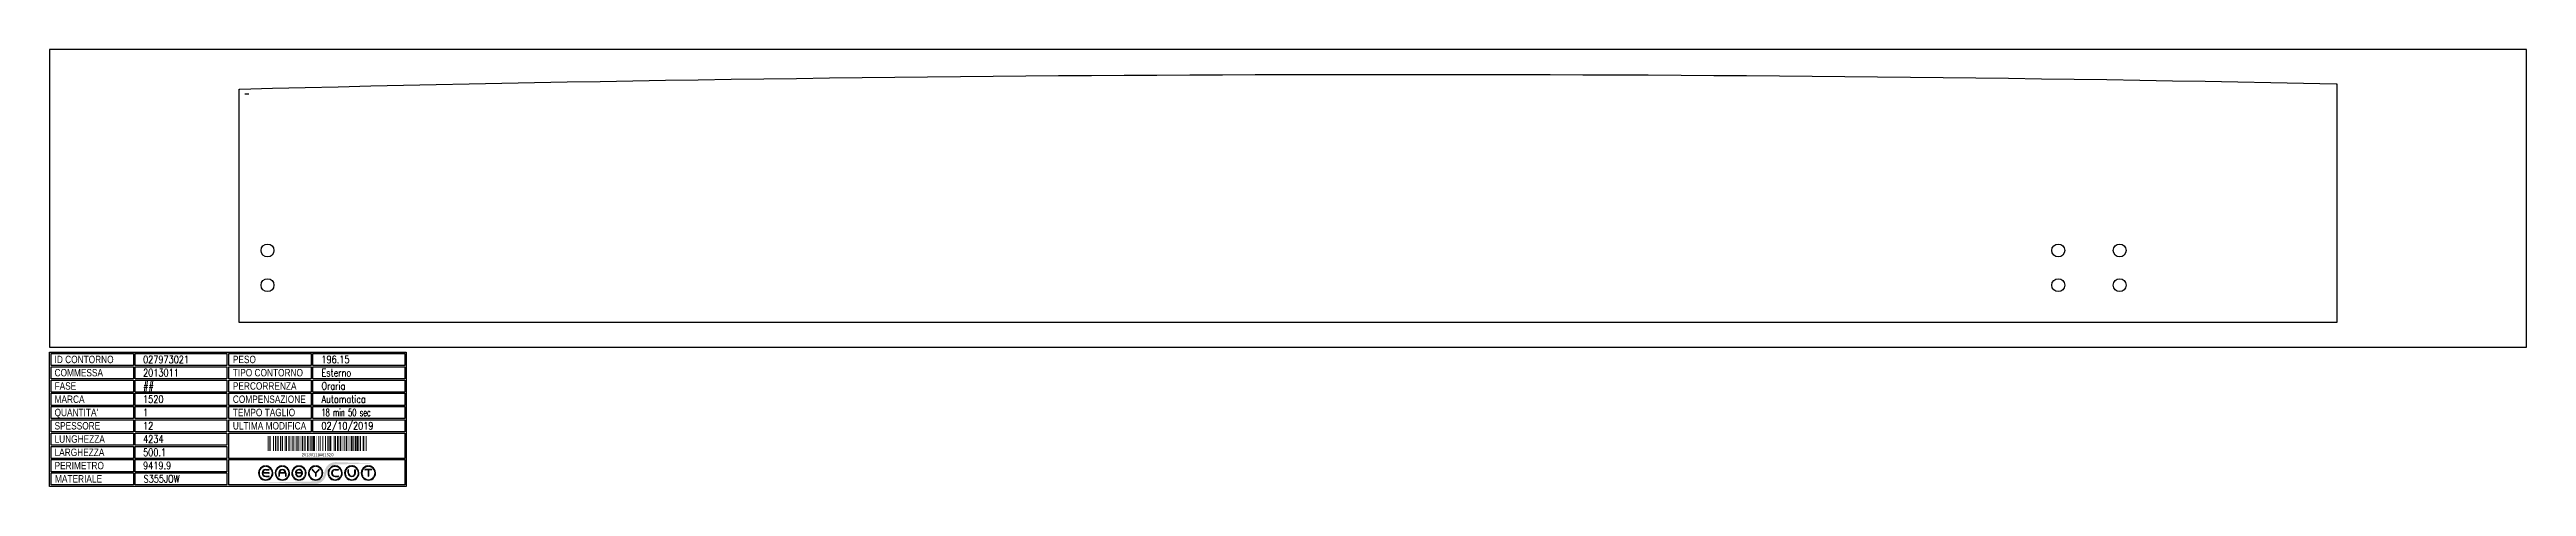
# Model space of a CAD drawing. Header units: millimetres. Extents: x 60457 to 67751, y 19420 to 30671.
# Drawn here: x 60457 to 65457, y 29790 to 30671 of the extents above; entities that cross this region are included whole.
import ezdxf
from ezdxf.enums import TextEntityAlignment as Align

# ---------------------------------------------------------------- set-up
doc = ezdxf.new("R2010")
doc.units = ezdxf.units.MM
doc.styles.add('EasyCutStyle', font='romans.shx', dxfattribs={"width": 0.8})
doc.styles.add('EasyCutStyle1', font='arial.ttf', dxfattribs={"width": 0.8})

# ---------------------------------------------------------------- blocks, each defined once
blk = doc.blocks.new('BlockShape01')
at = {"color": 253}
blk.add_lwpolyline([(0, 0), (720, 0), (720, -271), (0, -271)], close=True, dxfattribs=at)
at = {"color": 2}
for points in [[(3, -2.9), (169.3, -2.9), (169.3, -27.3), (3, -27.3)], [(3, -2.9), (169.3, -2.9), (169.3, -27.3), (3, -27.3)], [(3, -29.6), (169.3, -29.6), (169.3, -54), (3, -54)], [(361.9, -2.9), (528.3, -2.9), (528.3, -27.3), (361.9, -27.3)], [(361.9, -29.6), (528.3, -29.6), (528.3, -54), (361.9, -54)], [(3, -56.4), (169.3, -56.4), (169.3, -80.8), (3, -80.8)], [(3, -83.1), (169.3, -83.1), (169.3, -107.6), (3, -107.6)], [(361.9, -56.4), (528.3, -56.4), (528.3, -80.8), (361.9, -80.8)], [(361.9, -83.1), (528.3, -83.1), (528.3, -107.6), (361.9, -107.6)], [(3, -109.9), (169.3, -109.9), (169.3, -134.3), (3, -134.3)], [(3, -136.7), (169.3, -136.7), (169.3, -161.1), (3, -161.1)], [(361.9, -109.9), (528.3, -109.9), (528.3, -134.3), (361.9, -134.3)], [(361.9, -136.7), (528.3, -136.7), (528.3, -161.1), (361.9, -161.1)], [(3, -163.4), (169.3, -163.4), (169.3, -187.9), (3, -187.9)], [(3, -190.2), (169.3, -190.2), (169.3, -214.6), (3, -214.6)], [(3, -217), (169.3, -217), (169.3, -241.4), (3, -241.4)], [(3, -243.7), (169.3, -243.7), (169.3, -268.1), (3, -268.1)]]:
    blk.add_lwpolyline(points, close=True, dxfattribs=at)
at = {"color": 1}
for points in [[(172.7, -2.9), (358.1, -2.9), (358.1, -27.3), (172.7, -27.3)], [(172.7, -29.6), (358.1, -29.6), (358.1, -54), (172.7, -54)], [(531.6, -2.9), (717, -2.9), (717, -27.3), (531.6, -27.3)], [(531.6, -29.6), (717, -29.6), (717, -54), (531.6, -54)], [(172.7, -56.4), (358.1, -56.4), (358.1, -80.8), (172.7, -80.8)], [(172.7, -83.1), (358.1, -83.1), (358.1, -107.6), (172.7, -107.6)], [(531.6, -56.4), (717, -56.4), (717, -80.8), (531.6, -80.8)], [(531.6, -83.1), (717, -83.1), (717, -107.6), (531.6, -107.6)], [(172.7, -109.9), (358.1, -109.9), (358.1, -134.3), (172.7, -134.3)], [(172.7, -136.7), (358.1, -136.7), (358.1, -161.1), (172.7, -161.1)], [(531.6, -109.9), (717, -109.9), (717, -134.3), (531.6, -134.3)], [(531.6, -136.7), (717, -136.7), (717, -161.1), (531.6, -161.1)], [(172.7, -163.4), (358.1, -163.4), (358.1, -187.9), (172.7, -187.9)], [(172.7, -190.2), (358.1, -190.2), (358.1, -214.6), (172.7, -214.6)], [(361.9, -163.4), (717, -163.4), (717, -214.6), (361.9, -214.6)], [(172.7, -217), (358.1, -217), (358.1, -241.4), (172.7, -241.4)], [(172.7, -243.7), (358.1, -243.7), (358.1, -268.1), (172.7, -268.1)], [(361.9, -217), (717, -217), (717, -268.1), (361.9, -268.1)]]:
    blk.add_lwpolyline(points, close=True, dxfattribs=at)
at = {"color": 161, "style": 'EasyCutStyle1', "width": 0.8}
for s, p in [('COMMESSA', (10.1, -49.1)), ('ID CONTORNO', (10.1, -22.4)), ('TIPO CONTORNO', (370, -49.1)), ('PESO', (370, -22.4)), ('FASE', (10.1, -75.9)), ('MARCA', (10.1, -102.6)), ('COMPENSAZIONE', (370, -102.6)), ('PERCORRENZA', (370, -75.9)), ("QUANTITA'", (10.1, -129.4)), ('SPESSORE', (10.1, -156.2)), ('TEMPO TAGLIO', (370, -129.4)), ('ULTIMA MODIFICA', (370, -156.2)), ('LUNGHEZZA', (10.1, -182.9)), ('LARGHEZZA', (10.1, -209.7)), ('PERIMETRO', (10.1, -236.5)), ('MATERIALE', (11, -263.2))]:
    blk.add_text(s, height=15, dxfattribs=at).set_placement(p)
at = {"style": 'EasyCutStyle'}
for tag, p, width in [('ORDERSHAPE', (188.9, -49.1), 0.8), ('IDSHAPE', (188.9, -22.4), 0.8), ('TYPESHAPE', (548.8, -49.1), 0.8), ('WEIGTHSHAPE', (548.8, -22.4), 0.8), ('PHASESHAPE', (188.9, -75.9), 0.8), ('MKSHAPE', (188.9, -102.6), 0.8), ('JOUSHAPE', (548.8, -75.9), 0.8), ('COMPSHAPE', (548.8, -102.6), 0.8), ('TKSHAPE', (188.9, -156.2), 0.8), ('QTASHAPE', (188.9, -129.4), 0.8), ('TIMECUTSHAPE', (548.8, -129.4), 0.65), ('LASTMODIFYSHAPE', (548.8, -156.2), 0.8), ('LENGTHSHAPE', (188.9, -182.9), 0.8), ('HEIGHTSHAPE', (188.9, -209.7), 0.8), ('PERIMETERSHAPE', (188.9, -236.5), 0.8), ('MATSHAPE', (189.8, -263.2), 0.8)]:
    blk.add_attdef(tag, p, '', height=15, dxfattribs=dict(at, width=width))
blk = doc.blocks.new('Logo')
h = blk.add_hatch(color=256)
h.set_gradient(color1=(255, 0, 0), color2=(255, 255, 0), tint=1)
h.paths.add_polyline_path([(20.5, 4.4, -0.339454), (37.1, 17.2), (118.6, 19.6), (37.1, 22, 0.339454), (15.8, 5.7), (13.2, -4.2, -0.339454), (-3.4, -16.9), (-118.2, -19.3), (-3.4, -21.7, 0.339454), (17.8, -5.4)])
for color, points in [(140, [(-115.9, -5.7, -1), (-116.7, -6.1, -0.520567), (-104.9, 14.3, -1), (-104.9, 13.5, 0.520567)]), (256, [(-97.3, 0.4), (-110, 0.4, -0.394366), (-103.7, 6.3), (-97.3, 6.3, 1), (-97.3, 7.2), (-103.7, 7.2, 1), (-103.7, -7.2), (-97.3, -7.2, 1), (-97.3, -6.3), (-103.7, -6.3, -0.394366), (-110, -0.4), (-97.3, -0.4, 1)]), (140, [(-91.4, -5.7, 1), (-90.6, -6.1, 0.520567), (-102.4, 14.3, 0.916853), (-102.6, 13.5, 0.043377), (-102.5, 13.5, -0.520567)]), (140, [(-82.3, -5.7, -1), (-83.1, -6.1, -0.520567), (-71.3, 14.3, -1), (-71.3, 13.5, 0.520567)]), (140, [(-57.8, -5.7, 1), (-57, -6.1, 0.520567), (-68.8, 14.3, 1), (-68.9, 13.5, -0.520567)]), (140, [(-48.7, -5.7, -1), (-49.5, -6.1, -0.520567), (-37.7, 14.3, -1), (-37.7, 13.5, 0.520567)]), (256, [(-31.2, -0.4, -0.486114), (-30.3, -1.5, -0.776377), (-42.6, -1.6, 1), (-43.4, -1.9, 0.776377), (-29.5, -1.7, 0.486114), (-31.2, 0.4), (-41.8, 0.4, -0.486114), (-42.6, 1.5, -0.776377), (-30.4, 1.6, 1), (-29.5, 1.9, 0.776377), (-43.5, 1.7, 0.486114), (-41.8, -0.4)]), (140, [(-24.2, -5.7, 1), (-23.4, -6.1, 0.520567), (-35.2, 14.3, 1), (-35.3, 13.5, -0.520567)]), (140, [(-15.1, -5.7, -1), (-15.9, -6.1, -0.520567), (-4.1, 14.3, -1), (-4.1, 13.5, 0.520567)]), (256, [(-9.3, 7.1, 1), (-10, 6.5), (-3.3, -0.2), (-3.3, -6.3, 1), (-2.4, -6.3), (-2.4, -0.2), (4.2, 6.5, 1), (3.6, 7.1), (-2.9, 0.6)]), (140, [(9.4, -5.7, 1), (10.2, -6.1, 0.520567), (-1.6, 14.3, 1), (-1.7, 13.5, -0.520567)]), (140, [(24.2, -5.7, -1), (23.4, -6.1, -0.520567), (35.2, 14.3, -1), (35.3, 13.5, 0.520567)]), (256, [(36.5, -7.2), (42.8, -7.2, 1), (42.8, -6.3), (36.5, -6.3, -1), (36.5, 6.3), (42.8, 6.3, 1), (42.8, 7.2), (36.5, 7.2, 1)]), (140, [(48.7, -5.7, 1), (49.5, -6.1, 0.520567), (37.7, 14.3, 1), (37.7, 13.5, -0.520567)]), (140, [(57.8, -5.7, -1), (57, -6.1, -0.520567), (68.8, 14.3, -1), (68.9, 13.5, 0.520567)]), (256, [(63.7, 0), (63.7, 6.3, 1), (62.9, 6.3), (62.9, 0, 1), (77.3, 0), (77.3, 6.3, 1), (76.4, 6.3), (76.4, 0, -1)]), (140, [(82.3, -5.7, 1), (83.1, -6.1, 0.520567), (71.3, 14.3, 1), (71.3, 13.5, -0.520567)]), (140, [(91.4, -5.7, -1), (90.6, -6.1, -0.520567), (102.4, 14.3, -1), (102.5, 13.5, 0.520567)]), (256, [(96.9, 7.2, 1), (96.9, 6.3), (103.2, 6.3), (103.2, -6.3, 1), (104.1, -6.3), (104.1, 6.3), (110.4, 6.3, 1), (110.4, 7.2)]), (140, [(115.9, -5.7, 1), (116.7, -6.1, 0.520567), (104.9, 14.3, 1), (104.9, 13.5, -0.520567)]), (140, [(-91.9, -8.3, 1), (-92.6, -7.8, -0.520567), (-114.8, -7.8, 1), (-115.5, -8.3, 0.520567)]), (140, [(-58.3, -8.3, 1), (-59, -7.8, -0.520567), (-81.2, -7.8, 1), (-81.9, -8.3, 0.520567)]), (140, [(-24.7, -8.3, 1), (-25.4, -7.8, -0.520567), (-47.6, -7.8, 1), (-48.3, -8.3, 0.520567)]), (140, [(8.9, -8.3, 1), (8.2, -7.8, -0.520567), (-14, -7.8, 1), (-14.7, -8.3, 0.520567)]), (140, [(48.3, -8.3, 1), (47.6, -7.8, -0.520567), (25.4, -7.8, 1), (24.7, -8.3, 0.520567)]), (140, [(81.9, -8.3, 1), (81.2, -7.8, -0.520567), (59, -7.8, 1), (58.3, -8.3, 0.520567)]), (140, [(115.5, -8.3, 1), (114.8, -7.8, -0.520567), (92.6, -7.8, 1), (91.9, -8.3, 0.520567)])]:
    blk.add_hatch(color=color).paths.add_polyline_path(points)
h = blk.add_hatch(color=256)
h.paths.add_polyline_path([(-63.7, -0.4), (-63.7, -6.3, 1), (-62.9, -6.3), (-62.9, 0, 1), (-77.3, 0), (-77.3, -6.3, 1), (-76.4, -6.3), (-76.4, -0.4)])
h.paths.add_polyline_path([(-76.4, 0.4, -0.933992), (-63.8, 0.4)], flags=16)
for p, q in [((-97.3, 0.4), (-110, 0.4)), ((-103.7, 7.2), (-97.3, 7.2)), ((-103.7, 6.3), (-97.3, 6.3)), ((-77.3, 0), (-77.3, -6.3)), ((-63.8, 0.4), (-76.4, 0.4)), ((-62.9, 0), (-62.9, -6.3)), ((-31.2, 0.4), (-41.8, 0.4)), ((-3.3, -0.2), (-10, 6.5)), ((-2.9, 0.6), (-9.3, 7.1)), ((-2.9, 0.6), (3.6, 7.1)), ((-2.4, -0.2), (4.2, 6.5)), ((36.5, 7.2), (42.8, 7.2)), ((36.5, 6.3), (42.8, 6.3)), ((62.9, 0), (62.9, 6.3)), ((63.7, 0), (63.7, 6.3)), ((76.4, 0), (76.4, 6.3)), ((77.3, 0), (77.3, 6.3)), ((110.4, 7.2), (96.9, 7.2)), ((103.2, 6.3), (96.9, 6.3)), ((103.2, 6.3), (103.2, -6.3)), ((104.1, 6.3), (104.1, -6.3)), ((110.4, 6.3), (104.1, 6.3)), ((-97.3, -0.4), (-110, -0.4)), ((-103.7, -6.3), (-97.3, -6.3)), ((-103.7, -7.2), (-97.3, -7.2)), ((-76.4, -0.4), (-76.4, -6.3)), ((-63.7, -0.4), (-76.4, -0.4)), ((-63.7, -0.4), (-63.7, -6.3)), ((-31.2, -0.4), (-41.8, -0.4)), ((-3.3, -0.2), (-3.3, -6.3)), ((-2.4, -0.2), (-2.4, -6.3)), ((36.5, -6.3), (42.8, -6.3)), ((36.5, -7.2), (42.8, -7.2))]:
    blk.add_line(p, q)
at = {"color": 140}
for centre, radius, start, end in [((-103.7, 0), 14.4, 95, 205), ((-103.7, 0), 13.5, 95, 205), ((-104.9, 13.9), 0.432, 275, 95), ((-102.5, 13.9), 0.432, 85, 265), ((-103.7, 0), 13.5, 335, 85), ((-103.7, 0), 14.4, 335, 85), ((-70.1, 0), 14.4, 95, 205), ((-70.1, 0), 13.5, 95, 205), ((-71.3, 13.9), 0.432, 275, 95), ((-68.9, 13.9), 0.432, 85, 265), ((-70.1, 0), 13.5, 335, 85), ((-70.1, 0), 14.4, 335, 85), ((-36.5, 0), 14.4, 95, 205), ((-36.5, 0), 13.5, 95, 205), ((-37.7, 13.9), 0.432, 275, 95), ((-35.3, 13.9), 0.432, 85, 265), ((-36.5, 0), 13.5, 335, 85), ((-36.5, 0), 14.4, 335, 85), ((-2.9, 0), 14.4, 95, 205), ((-2.9, 0), 13.5, 95, 205), ((-4.1, 13.9), 0.432, 275, 95), ((-1.7, 13.9), 0.432, 85, 265), ((-2.9, 0), 13.5, 335, 85), ((-2.9, 0), 14.4, 335, 85), ((36.5, 0), 14.4, 95, 205), ((36.5, 0), 13.5, 95, 205), ((35.3, 13.9), 0.432, 275, 95), ((37.7, 13.9), 0.432, 85, 265), ((36.5, 0), 14.4, 335, 85), ((36.5, 0), 13.5, 335, 85), ((70.1, 0), 14.4, 95, 205), ((70.1, 0), 13.5, 95, 205), ((68.9, 13.9), 0.432, 275, 95), ((71.3, 13.9), 0.432, 85, 265), ((70.1, 0), 14.4, 335, 85), ((70.1, 0), 13.5, 335, 85), ((103.7, 0), 14.4, 95, 205), ((103.7, 0), 13.5, 95, 205), ((102.5, 13.9), 0.432, 275, 95), ((104.9, 13.9), 0.432, 85, 265), ((103.7, 0), 14.4, 335, 85), ((103.7, 0), 13.5, 335, 85), ((-116.3, -5.9), 0.432, 205, 25), ((-115.1, -8), 0.432, 35, 215), ((-103.7, 0), 14.4, 215, 325), ((-103.7, 0), 13.5, 215, 325), ((-92.2, -8), 0.432, 325, 145), ((-91, -5.9), 0.432, 155, 335), ((-82.7, -5.9), 0.432, 205, 25), ((-81.5, -8), 0.432, 35, 215), ((-70.1, 0), 14.4, 215, 325), ((-70.1, 0), 13.5, 215, 325), ((-58.6, -8), 0.432, 325, 145), ((-57.4, -5.9), 0.432, 155, 335), ((-49.1, -5.9), 0.432, 205, 25), ((-47.9, -8), 0.432, 35, 215), ((-36.5, 0), 14.4, 215, 325), ((-36.5, 0), 13.5, 215, 325), ((-25, -8), 0.432, 325, 145), ((-23.8, -5.9), 0.432, 155, 335), ((-15.5, -5.9), 0.432, 205, 25), ((-14.3, -8), 0.432, 35, 215), ((-2.9, 0), 14.4, 215, 325), ((-2.9, 0), 13.5, 215, 325), ((8.6, -8), 0.432, 325, 145), ((9.8, -5.9), 0.432, 155, 335), ((23.8, -5.9), 0.432, 205, 25), ((25, -8), 0.432, 35, 215), ((36.5, 0), 14.4, 215, 325), ((36.5, 0), 13.5, 215, 325), ((47.9, -8), 0.432, 325, 145), ((49.1, -5.9), 0.432, 155, 335), ((57.4, -5.9), 0.432, 205, 25), ((58.6, -8), 0.432, 35, 215), ((70.1, 0), 14.4, 215, 325), ((70.1, 0), 13.5, 215, 325), ((81.5, -8), 0.432, 325, 145), ((82.7, -5.9), 0.432, 155, 335), ((91, -5.9), 0.432, 205, 25), ((92.2, -8), 0.432, 35, 215), ((103.7, 0), 14.4, 215, 325), ((103.7, 0), 13.5, 215, 325), ((115.1, -8), 0.432, 325, 145), ((116.3, -5.9), 0.432, 155, 335)]:
    blk.add_arc(centre, radius, start, end, dxfattribs=at)
for centre, radius, start, end in [((-103.7, 0), 7.2, 90, 270), ((-103.7, 0), 6.34, 90, 176.0904), ((-97.3, 6.8), 0.432, 270, 90), ((-97.3, 0), 0.432, 270, 90), ((-70.1, 0), 7.2, 0, 180), ((-70.1, 0), 6.34, 3.9096, 176.0904), ((-36.5, 0), 7.2, 15, 166.2998), ((-41.8, 1.3), 1.73, 166.2998, 270), ((-41.8, 1.3), 0.864, 166.2998, 270), ((-36.5, 0), 6.34, 15, 166.2998), ((-31.2, -1.3), 1.73, 346.2998, 90), ((-29.9, 1.8), 0.432, 195, 15), ((-9.6, 6.8), 0.432, 45, 225), ((3.9, 6.8), 0.432, 315, 135), ((36.5, 0), 7.2, 90, 270), ((36.5, 0), 6.34, 90, 270), ((42.8, 6.8), 0.432, 270, 90), ((63.3, 6.3), 0.432, 0, 180), ((70.1, 0), 7.2, 180, 0), ((70.1, 0), 6.34, 180, 0), ((76.8, 6.3), 0.432, 0, 180), ((96.9, 6.8), 0.432, 90, 270), ((110.4, 6.8), 0.432, 270, 90), ((-103.7, 0), 6.34, 183.9096, 270), ((-97.3, -6.8), 0.432, 270, 90), ((-76.8, -6.3), 0.432, 180, 0), ((-63.3, -6.3), 0.432, 180, 0), ((-43, -1.8), 0.432, 15, 195), ((-36.5, 0), 7.2, 195, 346.2998), ((-36.5, 0), 6.34, 195, 346.2998), ((-31.2, -1.3), 0.864, 346.2998, 90), ((-2.9, -6.3), 0.432, 180, 0), ((42.8, -6.8), 0.432, 270, 90), ((103.7, -6.3), 0.432, 180, 0)]:
    blk.add_arc(centre, radius, start, end)
blk = doc.blocks.new('027973021_128', base_point=(131445, 29851.1))
at = {"linetype": 'Continuous'}
for points, const_width in [([(131446, 29851.1), (131446, 29881.1)], 2), ([(131448.5, 29851.1), (131448.5, 29881.1)], 1), ([(131451.5, 29851.1), (131451.5, 29881.1)], 1), ([(131457, 29851.1), (131457, 29881.1)], 2), ([(131461.5, 29851.1), (131461.5, 29881.1)], 3), ([(131465.5, 29851.1), (131465.5, 29881.1)], 1), ([(131467.5, 29851.1), (131467.5, 29881.1)], 1), ([(131471.5, 29851.1), (131471.5, 29881.1)], 3), ([(131475, 29851.1), (131475, 29881.1)], 2), ([(131478.5, 29851.1), (131478.5, 29881.1)], 1), ([(131482.5, 29851.1), (131482.5, 29881.1)], 3), ([(131487, 29851.1), (131487, 29881.1)], 2), ([(131490, 29851.1), (131490, 29881.1)], 2), ([(131493.5, 29851.1), (131493.5, 29881.1)], 1), ([(131496.5, 29851.1), (131496.5, 29881.1)], 3), ([(131500.5, 29851.1), (131500.5, 29881.1)], 1), ([(131504.5, 29851.1), (131504.5, 29881.1)], 3), ([(131508, 29851.1), (131508, 29881.1)], 2), ([(131511.5, 29851.1), (131511.5, 29881.1)], 1), ([(131515.5, 29851.1), (131515.5, 29881.1)], 3), ([(131520, 29851.1), (131520, 29881.1)], 2), ([(131522.5, 29851.1), (131522.5, 29881.1)], 1), ([(131526.5, 29851.1), (131526.5, 29881.1)], 3), ([(131531, 29851.1), (131531, 29881.1)], 2), ([(131533.5, 29851.1), (131533.5, 29881.1)], 1), ([(131535.5, 29851.1), (131535.5, 29881.1)], 1), ([(131539, 29851.1), (131539, 29881.1)], 4), ([(131544.5, 29851.1), (131544.5, 29881.1)], 1), ([(131547.5, 29851.1), (131547.5, 29881.1)], 1), ([(131551, 29851.1), (131551, 29881.1)], 2), ([(131555.5, 29851.1), (131555.5, 29881.1)], 1), ([(131558.5, 29851.1), (131558.5, 29881.1)], 1), ([(131562, 29851.1), (131562, 29881.1)], 2), ([(131566.5, 29851.1), (131566.5, 29881.1)], 1), ([(131568.5, 29851.1), (131568.5, 29881.1)], 1), ([(131572, 29851.1), (131572, 29881.1)], 4), ([(131577.5, 29851.1), (131577.5, 29881.1)], 1), ([(131581.5, 29851.1), (131581.5, 29881.1)], 3), ([(131586, 29851.1), (131586, 29881.1)], 2), ([(131589, 29851.1), (131589, 29881.1)], 2), ([(131592.5, 29851.1), (131592.5, 29881.1)], 3), ([(131596.5, 29851.1), (131596.5, 29881.1)], 1), ([(131600, 29851.1), (131600, 29881.1)], 2), ([(131604.5, 29851.1), (131604.5, 29881.1)], 3), ([(131608.5, 29851.1), (131608.5, 29881.1)], 1), ([(131610.5, 29851.1), (131610.5, 29881.1)], 1), ([(131614.5, 29851.1), (131614.5, 29881.1)], 3), ([(131618, 29851.1), (131618, 29881.1)], 2), ([(131622.5, 29851.1), (131622.5, 29881.1)], 3), ([(131627, 29851.1), (131627, 29881.1)], 4), ([(131630.5, 29851.1), (131630.5, 29881.1)], 1), ([(131633, 29851.1), (131633, 29881.1)], 2), ([(131638.5, 29851.1), (131638.5, 29881.1)], 3), ([(131641.5, 29851.1), (131641.5, 29881.1)], 1), ([(131644, 29851.1), (131644, 29881.1)], 2)]:
    blk.add_lwpolyline(points, dxfattribs=dict(at, const_width=const_width))
blk.add_text('2013011|##|1520', height=6).set_placement((131546, 29840.6), align=Align.CENTER)

msp = doc.modelspace()

# ---------------------------------------------------------------- linework, layer by layer
for p, q in [((65456.8, 30671.1), (60456.8, 30671.1)), ((60456.8, 30671.1), (60456.8, 30071.1)), ((65456.8, 30071.1), (65456.8, 30671.1)), ((60851, 30581.6), (60851.1, 30581.6)), ((60851.1, 30581.6), (60851.6, 30581.6)), ((60851.6, 30581.6), (60851.9, 30581.6)), ((60851.9, 30581.6), (60852.3, 30581.6)), ((60852.3, 30581.6), (60852.6, 30581.6)), ((60852.6, 30581.6), (60853, 30581.6)), ((60853, 30581.6), (60853.4, 30581.6)), ((60853.4, 30581.6), (60853.8, 30581.6)), ((60853.8, 30581.6), (60854.1, 30581.6)), ((60854.1, 30581.6), (60854.4, 30581.6)), ((60854.4, 30581.6), (60854.7, 30581.7)), ((60854.7, 30581.7), (60855.4, 30581.7)), ((60855.4, 30581.7), (60856.1, 30581.7)), ((60856.1, 30581.7), (60856.1, 30581.7)), ((60856.1, 30581.7), (60856.8, 30581.7)), ((60856.8, 30581.7), (60856.8, 30581.7)), ((60856.8, 30581.7), (60857.4, 30581.7)), ((60857.4, 30581.7), (60857.8, 30581.7)), ((60857.8, 30581.7), (60858.5, 30581.7)), ((60858.5, 30581.7), (60858.6, 30581.7)), ((60858.6, 30581.7), (60858.8, 30581.7)), ((60456.8, 30071.1), (65456.8, 30071.1))]:
    msp.add_line(p, q)
at = {"color": 1, "elevation": 0}
msp.add_lwpolyline([(60839.8, 30591.4), (60840.8, 30591.4, -0.011343), (65072.7, 30602.3), (65073.7, 30602.3), (65073.7, 30121), (60839.8, 30121)], format="xyb", close=True, dxfattribs=at)
at = {"color": 4}
for centre in [(60896.8, 30266, 0), (64511.6, 30266, 0), (64635.7, 30266, 0), (60896.8, 30196, 0), (64511.6, 30196, 0), (64635.7, 30196, 0)]:
    msp.add_circle(centre, 13, dxfattribs=at)

# ---------------------------------------------------------------- block references
msp.add_blockref('BlockShape01', (60456.8, 30061.1)).add_auto_attribs({'IDSHAPE': '027973021', 'ORDERSHAPE': '2013011', 'PHASESHAPE': '##', 'MKSHAPE': '1520', 'TKSHAPE': '12', 'LENGTHSHAPE': '4234', 'HEIGHTSHAPE': '500.1', 'MATSHAPE': 'S355JOW', 'LASTMODIFYSHAPE': '02/10/2019', 'PERIMETERSHAPE': '9419.9', 'WEIGTHSHAPE': '196.15', 'TYPESHAPE': 'Esterno', 'JOUSHAPE': 'Oraria', 'COMPSHAPE': 'Automatica', 'TIMECUTSHAPE': '18 min 50 sec', 'QTASHAPE': '1'})
for name, p in [('027973021_128', (60896.8, 29861.6)), ('Logo', (60996.8, 29817.1))]:
    msp.add_blockref(name, p)

doc.saveas('drawing.dxf')
